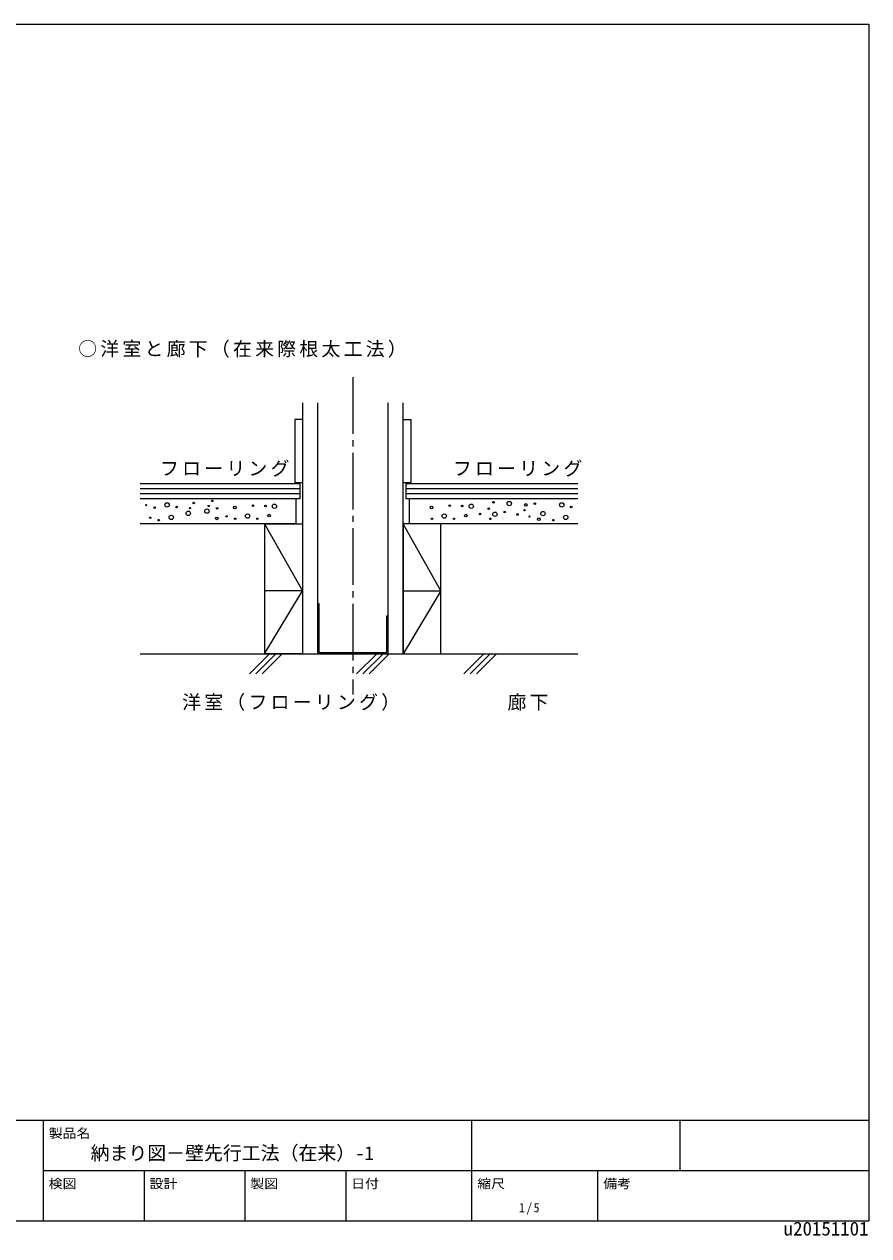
# Model space of a CAD drawing. Units: millimetres on the paper, with parts at other scales. Extents: x -138 to 137, y -97 to 95.
# Drawn here: x 3.4 to 137.5, y -97.3 to 95 of the extents above; entities that cross this region are included whole.
import ezdxf
from ezdxf.enums import TextEntityAlignment as Align

# ---------------------------------------------------------------- set-up
doc = ezdxf.new("R2010")
doc.units = ezdxf.units.MM
doc.linetypes.add('CHAIN2', pattern=[12, 9, -1, 1, -1])
for name, color, linetype in [('1-0_中心線', 7, 'CHAIN2'), ('1-2_太線１', 7, 'Continuous'), ('1-6_文字', 7, 'Continuous'), ('F-3_太線２', 7, 'Continuous'), ('F-5_固定文字', 7, 'Continuous'), ('F-6_文字', 4, 'Continuous')]:
    doc.layers.add(name, color=color, linetype=linetype)
doc.styles.add('ＭＳ ゴシック', font='')
doc.styles.get('ＭＳ ゴシック').set_extended_font_data('MS Gothic')

msp = doc.modelspace()

# ---------------------------------------------------------------- linework, layer by layer
at = {"layer": '1-0_中心線'}
msp.add_line((55.575, 39.015), (55.575, -11.385), dxfattribs=at)
at = {"layer": '1-2_太線１'}
for p, q in [((47.575, 34.924), (47.575, -4.906)), ((49.975, 34.924), (49.975, -4.906)), ((61.175, -4.906), (61.175, 34.924)), ((63.575, -4.906), (63.575, 34.924)), ((47.575, 32.294), (46.375, 32.294)), ((46.375, 32.294), (46.375, 22.294)), ((47.175, 22.094), (21.854, 22.094)), ((47.175, 21.294), (21.854, 21.294)), ((46.375, 22.294), (47.575, 22.294)), ((47.175, 22.094), (47.175, 19.694)), ((63.575, 22.294), (64.775, 22.294)), ((63.975, 22.094), (63.975, 19.694)), ((91.281, 22.094), (63.975, 22.094)), ((91.281, 21.294), (63.975, 21.294)), ((47.175, 20.494), (21.854, 20.494)), ((47.175, 19.694), (21.854, 19.694)), ((91.281, 20.494), (63.975, 20.494)), ((91.281, 19.694), (63.975, 19.694)), ((91.281, 19.694), (64.575, 19.694)), ((64.575, 15.694), (64.575, 19.694)), ((46.575, 15.694), (21.854, 15.694)), ((41.575, 15.694), (47.575, 5.094)), ((41.575, 15.694), (41.575, -4.906)), ((41.575, 15.694), (47.575, 15.694)), ((47.575, 15.694), (47.575, -4.906)), ((69.575, 5.094), (63.575, 15.694)), ((69.575, 15.694), (63.575, 15.694)), ((63.575, 15.694), (63.575, -4.906)), ((91.281, 15.694), (64.575, 15.694)), ((69.575, -4.906), (69.575, 15.694)), ((47.575, 5.094), (41.575, 5.094)), ((41.575, -4.906), (47.575, 5.094)), ((69.575, 5.094), (63.575, -4.906)), ((63.575, 5.094), (69.575, 5.094)), ((49.975, 3.094), (50.175, 3.094)), ((50.175, 3.094), (50.175, -4.706)), ((60.975, 1.094), (61.175, 1.094)), ((60.975, -4.706), (60.975, 1.094)), ((21.854, -4.906), (91.281, -4.906)), ((42.369, -4.906), (39.183, -8.093)), ((40.183, -8.093), (43.37, -4.906)), ((41.183, -8.093), (44.369, -4.906)), ((47.575, -4.906), (41.575, -4.906)), ((47.575, -4.906), (63.575, -4.906)), ((50.175, -4.706), (60.975, -4.706)), ((59.376, -4.906), (56.19, -8.093)), ((57.19, -8.093), (60.376, -4.906)), ((58.19, -8.093), (61.376, -4.906)), ((63.575, -4.906), (69.575, -4.906)), ((76.383, -4.906), (73.196, -8.093)), ((74.196, -8.093), (77.383, -4.906)), ((75.196, -8.093), (78.383, -4.906))]:
    msp.add_line(p, q, dxfattribs=at)
for points in [[(63.575, 32.294), (64.775, 32.294), (64.775, 22.294)], [(46.575, 15.694), (46.575, 19.694), (21.854, 19.694)]]:
    msp.add_lwpolyline(points, dxfattribs=at)
for centre, radius in [((33.289, 19.374), 0.124), ((77.911, 19.144), 0.124), ((80.415, 18.945), 0.346), ((22.787, 18.682), 0.0998), ((24.143, 18.294), 0.114), ((26.115, 18.732), 0.346), ((27.614, 18.377), 0.124), ((29.473, 17.387), 0.346), ((29.737, 18.208), 0.0998), ((30.325, 19.025), 0.124), ((32.437, 17.735), 0.346), ((32.701, 18.557), 0.0998), ((34.057, 18.169), 0.114), ((36.873, 18.302), 0.214), ((39.738, 18.599), 0.124), ((41.721, 18.548), 0.124), ((43.152, 18.508), 0.346), ((68.095, 18.302), 0.214), ((70.96, 18.599), 0.124), ((72.942, 18.548), 0.124), ((74.373, 18.508), 0.346), ((75.764, 17.276), 0.124), ((77.156, 18.111), 0.124), ((78.149, 17.236), 0.346), ((79.699, 17.594), 0.124), ((81.721, 17.204), 0.124), ((82.833, 17.871), 0.0998), ((83.055, 18.715), 0.214), ((84.477, 18.938), 0.124), ((85.766, 17.338), 0.346), ((88.736, 18.732), 0.346), ((90.236, 18.377), 0.124), ((23.435, 16.689), 0.0998), ((24.791, 16.301), 0.114), ((26.762, 16.739), 0.346), ((34.004, 16.587), 0.214), ((35.558, 16.91), 0.0998), ((36.915, 16.523), 0.114), ((38.886, 16.96), 0.346), ((40.43, 16.523), 0.0998), ((42.301, 17.021), 0.214), ((68.136, 16.523), 0.114), ((70.107, 16.96), 0.346), ((71.652, 16.523), 0.0998), ((73.522, 17.021), 0.214), ((77.394, 16.521), 0.124), ((83.633, 16.893), 0.0998), ((85.099, 16.449), 0.214), ((87.413, 16.301), 0.114), ((89.384, 16.739), 0.346)]:
    msp.add_circle(centre, radius, dxfattribs=at)
at = {"layer": 'F-3_太線２', "color": 3}
for p, q in [((-137.533, 95.05), (137.467, 95.05)), ((137.467, 95.05), (137.467, -94.95)), ((-137.533, -78.95), (137.467, -78.95)), ((6.467, -78.95), (6.467, -94.95)), ((-137.533, -94.95), (137.467, -94.95))]:
    msp.add_line(p, q, dxfattribs=at)
at = {"layer": 'F-3_太線２'}
for p, q in [((74.467, -94.95), (74.467, -78.95)), ((107.467, -78.95), (107.467, -86.95)), ((6.467, -86.95), (137.467, -86.95)), ((22.467, -86.95), (22.467, -94.95)), ((38.467, -86.95), (38.467, -94.95)), ((54.467, -86.95), (54.467, -94.95)), ((94.467, -94.95), (94.467, -86.95))]:
    msp.add_line(p, q, dxfattribs=at)

# ---------------------------------------------------------------- texts
at = {"layer": '1-0_中心線', "insert": (12.004, 42.14), "char_height": 2.199, "attachment_point": 7, "rotation": 359.955, "style": 'ＭＳ ゴシック'}
msp.add_mtext('\\T1.17;○洋室と廊下（在来際根太工法）', dxfattribs=at)
at = {"layer": '1-0_中心線', "char_height": 2.199, "attachment_point": 7, "style": 'ＭＳ ゴシック'}
for s, insert in [('\\T1.17;フローリング', (24.986, 23.215)), ('\\T1.17;フローリング', (71.468, 23.215)), ('\\T1.17;洋室（フローリング）', (28.498, -13.973)), ('\\T1.17;廊下', (80.13, -13.973))]:
    msp.add_mtext(s, dxfattribs=dict(at, insert=insert))
at = {"layer": '1-6_文字', "style": 'ＭＳ ゴシック'}
msp.add_text('u20151101', height=2.199, dxfattribs=at).set_placement((123.967, -97.95), align=Align.BOTTOM_LEFT)
at = {"layer": 'F-5_固定文字', "color": 4, "style": 'ＭＳ ゴシック', "width": 1.1}
for s, p in [('製品名', (7.33, -82.217)), ('検図', (7.33, -90.217)), ('設計', (23.33, -90.217)), ('製図', (39.33, -90.217)), ('日付', (55.33, -90.217)), ('縮尺', (75.33, -90.217)), ('備考', (95.33, -90.217))]:
    msp.add_text(s, height=1.466, dxfattribs=at).set_placement(p, align=Align.BOTTOM_LEFT)
at = {"layer": 'F-6_文字', "style": 'ＭＳ ゴシック'}
msp.add_text('納まり図－壁先行工法（在来）-1', height=2.199, dxfattribs=at).set_placement((13.967, -85.95), align=Align.BOTTOM_LEFT)
at = {"layer": 'F-6_文字', "insert": (81.967, -93.95), "char_height": 1.466, "attachment_point": 7, "style": 'ＭＳ ゴシック'}
msp.add_mtext('\\T1.21;\\W0.95;1/5', dxfattribs=at)

doc.saveas('drawing.dxf')
